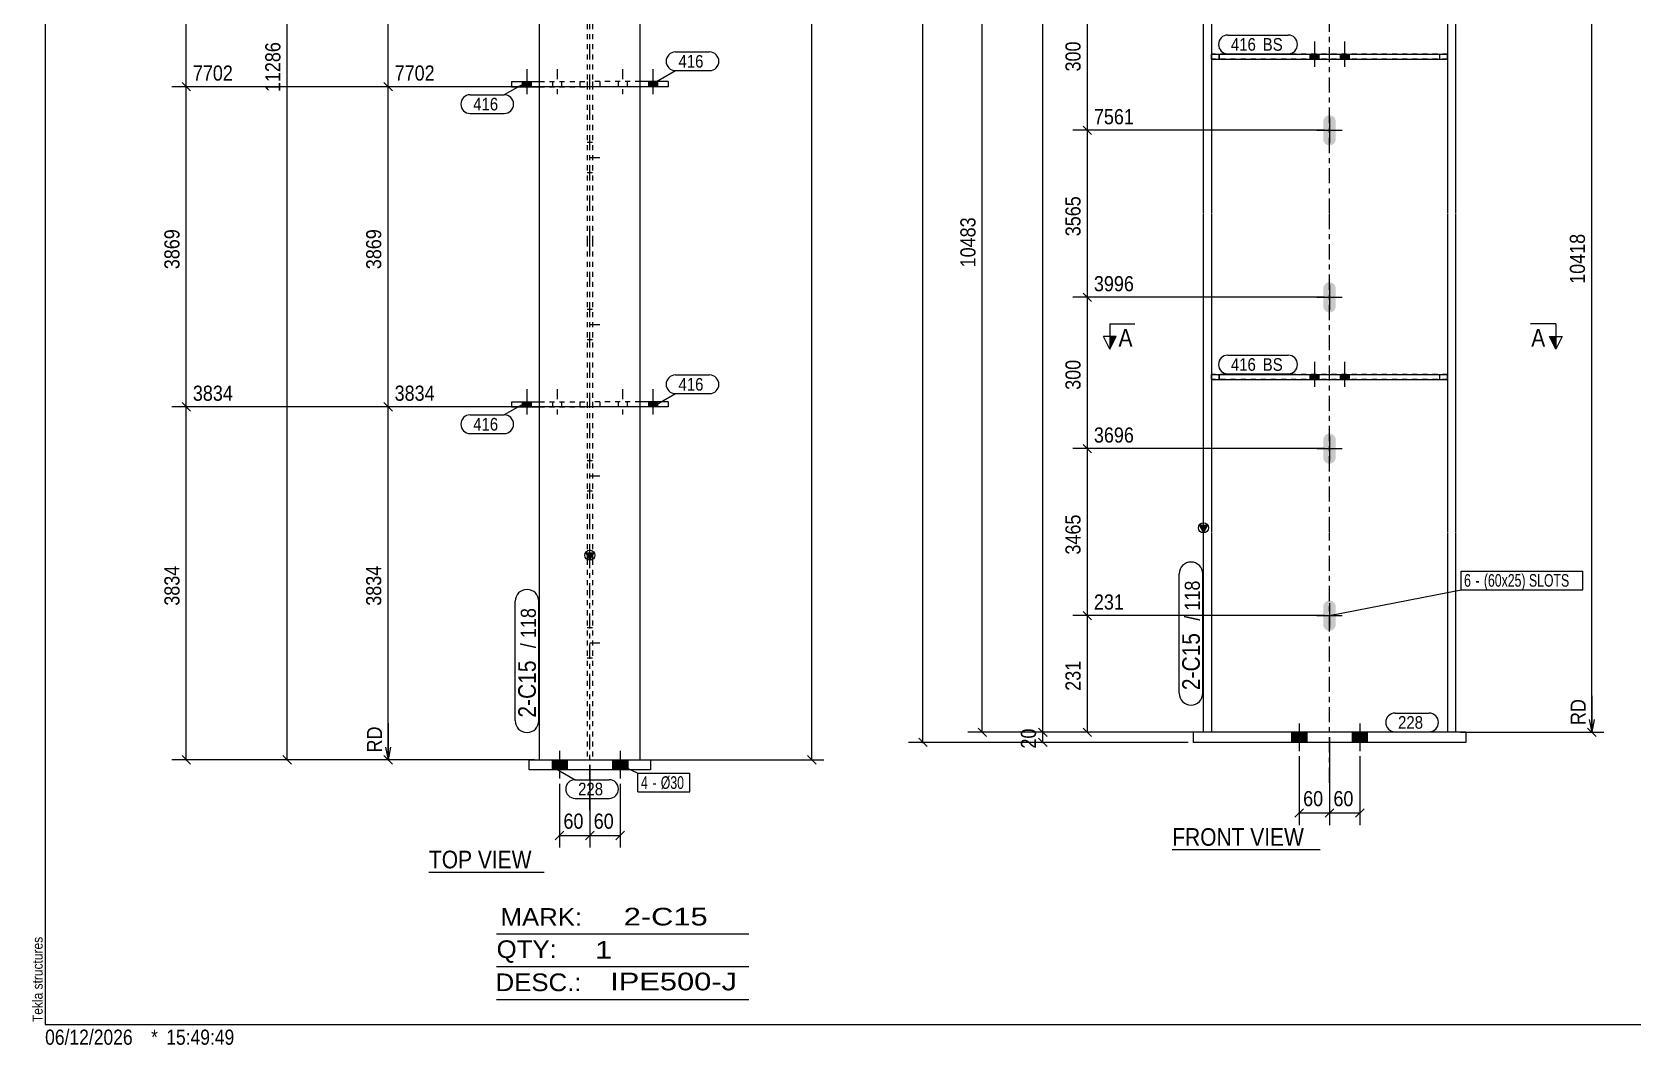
# Model space of a CAD drawing. Header units: millimetres. Extents: x 2 to 579, y 1 to 405.
# Drawn here: x 2.4 to 319.8, y 1 to 201.7 of the extents above; entities that cross this region are included whole.
import ezdxf

# ---------------------------------------------------------------- set-up
doc = ezdxf.new("R2010")
doc.units = ezdxf.units.MM
for name, pattern in [('XKITLINE00', [0]), ('XKITLINE01', [4, 1, -1, 1, -1]), ('XKITLINE02', [4, 2, -2]), ('XKITLINE03', [6, 3, -1, 1, -1])]:
    doc.linetypes.add(name, pattern=pattern)
for name, color, linetype, lineweight in [('Bolt', 3, 'Continuous', 0), ('BoltMark', 7, 'Continuous', 0), ('Dimensions', 7, 'Continuous', 0), ('DrawingSheet', 5, 'Continuous', 0), ('OtherObjectType', 7, 'Continuous', 0), ('Part', 2, 'Continuous', 0), ('PartMark', 7, 'Continuous', 0), ('Section', 6, 'Continuous', 0)]:
    doc.layers.add(name, color=color, linetype=linetype, lineweight=lineweight)
doc.styles.add('ARIAL', font='ARIAL.TTF')
doc.styles.add('ARIAL_NARROW', font='ARIALN.TTF')

# ---------------------------------------------------------------- blocks, each defined once
blk = doc.blocks.new('*A6')
at = {"layer": 'Bolt'}
for points in [[(259.61, 179.26), (259.13, 179.35), (258.73, 179.62), (258.46, 180.03), (258.36, 180.51), (258.36, 184.01), (258.46, 184.49), (258.73, 184.89), (259.13, 185.16), (259.61, 185.26), (260.09, 185.16), (260.49, 184.89), (260.77, 184.49), (260.86, 184.01), (260.86, 180.51), (260.77, 180.03), (260.49, 179.62), (260.09, 179.35)], [(259.61, 146.16), (259.13, 146.25), (258.73, 146.52), (258.46, 146.93), (258.36, 147.41), (258.36, 150.91), (258.46, 151.39), (258.73, 151.79), (259.13, 152.06), (259.61, 152.16), (260.09, 152.06), (260.49, 151.79), (260.77, 151.39), (260.86, 150.91), (260.86, 147.41), (260.77, 146.93), (260.49, 146.52), (260.09, 146.25)], [(259.61, 116.16), (259.13, 116.25), (258.73, 116.52), (258.46, 116.93), (258.36, 117.41), (258.36, 120.91), (258.46, 121.39), (258.73, 121.79), (259.13, 122.06), (259.61, 122.16), (260.09, 122.06), (260.49, 121.79), (260.77, 121.39), (260.86, 120.91), (260.86, 117.41), (260.77, 116.93), (260.49, 116.52), (260.09, 116.25)], [(259.61, 83.06), (259.13, 83.15), (258.73, 83.42), (258.46, 83.83), (258.36, 84.31), (258.36, 87.81), (258.46, 88.29), (258.73, 88.69), (259.13, 88.96), (259.61, 89.06), (260.09, 88.96), (260.49, 88.69), (260.77, 88.29), (260.86, 87.81), (260.86, 84.31), (260.77, 83.83), (260.49, 83.42), (260.09, 83.15)]]:
    blk.add_hatch(color=3, dxfattribs=at).paths.add_polyline_path(points, flags=17)
at = {"layer": 'Bolt', "color": 3, "linetype": 'XKITLINE00', "lineweight": 0}
for p, q in [((259.61, 184.76), (259.61, 179.76)), ((257.11, 182.26), (262.11, 182.26)), ((259.61, 151.66), (259.61, 146.66)), ((257.11, 149.16), (262.11, 149.16)), ((259.61, 121.66), (259.61, 116.66)), ((257.11, 119.16), (262.11, 119.16)), ((257.11, 86.06), (262.11, 86.06)), ((259.61, 88.56), (259.61, 83.56))]:
    blk.add_line(p, q, dxfattribs=at)
blk = doc.blocks.new('*A9')
at = {"layer": 'Bolt'}
for points in [[(255.11, 62.94), (255.11, 60.94), (252.11, 60.94), (252.11, 62.94)], [(255.11, 62.94), (255.11, 60.94), (252.11, 60.94), (252.11, 62.94)], [(267.11, 62.94), (267.11, 60.94), (264.11, 60.94), (264.11, 62.94)], [(267.11, 62.94), (267.11, 60.94), (264.11, 60.94), (264.11, 62.94)]]:
    blk.add_hatch(color=3, dxfattribs=at).paths.add_polyline_path(points, flags=17)
at = {"layer": 'Bolt', "color": 3, "linetype": 'XKITLINE00', "lineweight": 0}
for p, q in [((253.61, 64.69), (253.61, 59.19)), ((253.61, 64.69), (253.61, 59.19)), ((265.61, 64.69), (265.61, 59.19)), ((265.61, 64.69), (265.61, 59.19)), ((252.11, 62.94), (252.11, 60.94)), ((252.11, 62.94), (252.11, 60.94)), ((255.11, 62.94), (255.11, 60.94)), ((255.11, 62.94), (255.11, 60.94)), ((264.11, 62.94), (264.11, 60.94)), ((264.11, 62.94), (264.11, 60.94)), ((267.11, 62.94), (267.11, 60.94)), ((267.11, 62.94), (267.11, 60.94))]:
    blk.add_line(p, q, dxfattribs=at)
blk = doc.blocks.new('*A11')
at = {"layer": 'Bolt'}
for points in [[(255.71, 196.34), (255.71, 197.34), (257.51, 197.34), (257.51, 196.34)], [(255.71, 196.34), (255.71, 197.34), (257.51, 197.34), (257.51, 196.34)], [(261.71, 196.34), (261.71, 197.34), (263.51, 197.34), (263.51, 196.34)], [(261.71, 196.34), (261.71, 197.34), (263.51, 197.34), (263.51, 196.34)]]:
    blk.add_hatch(color=3, dxfattribs=at).paths.add_polyline_path(points, flags=17)
at = {"layer": 'Bolt', "color": 3, "linetype": 'XKITLINE00', "lineweight": 0}
for p, q in [((255.71, 197.34), (255.71, 196.34)), ((255.71, 197.34), (255.71, 196.34)), ((256.61, 199.84), (256.61, 194.84)), ((256.61, 199.84), (256.61, 194.84)), ((257.51, 197.34), (257.51, 196.34)), ((257.51, 197.34), (257.51, 196.34)), ((261.71, 197.34), (261.71, 196.34)), ((261.71, 197.34), (261.71, 196.34)), ((262.61, 199.84), (262.61, 194.84)), ((262.61, 199.84), (262.61, 194.84)), ((263.51, 197.34), (263.51, 196.34)), ((263.51, 197.34), (263.51, 196.34))]:
    blk.add_line(p, q, dxfattribs=at)
blk = doc.blocks.new('*A12')
at = {"layer": 'Bolt'}
for points in [[(255.71, 132.89), (255.71, 133.89), (257.51, 133.89), (257.51, 132.89)], [(255.71, 132.89), (255.71, 133.89), (257.51, 133.89), (257.51, 132.89)], [(261.71, 132.89), (261.71, 133.89), (263.51, 133.89), (263.51, 132.89)], [(261.71, 132.89), (261.71, 133.89), (263.51, 133.89), (263.51, 132.89)]]:
    blk.add_hatch(color=3, dxfattribs=at).paths.add_polyline_path(points, flags=17)
at = {"layer": 'Bolt', "color": 3, "linetype": 'XKITLINE00', "lineweight": 0}
for p, q in [((255.71, 133.89), (255.71, 132.89)), ((255.71, 133.89), (255.71, 132.89)), ((256.61, 136.39), (256.61, 131.39)), ((256.61, 136.39), (256.61, 131.39)), ((257.51, 133.89), (257.51, 132.89)), ((257.51, 133.89), (257.51, 132.89)), ((261.71, 133.89), (261.71, 132.89)), ((261.71, 133.89), (261.71, 132.89)), ((262.61, 136.39), (262.61, 131.39)), ((262.61, 136.39), (262.61, 131.39)), ((263.51, 133.89), (263.51, 132.89)), ((263.51, 133.89), (263.51, 132.89))]:
    blk.add_line(p, q, dxfattribs=at)
blk = doc.blocks.new('*A13')
at = {"layer": 'Bolt', "color": 3, "linetype": 'XKITLINE02', "lineweight": 0}
for p, q in [((255.71, 197.34), (255.71, 196.34)), ((255.71, 197.34), (255.71, 196.34)), ((256.61, 199.84), (256.61, 194.84)), ((256.61, 199.84), (256.61, 194.84)), ((257.51, 197.34), (257.51, 196.34)), ((257.51, 197.34), (257.51, 196.34)), ((261.71, 197.34), (261.71, 196.34)), ((261.71, 197.34), (261.71, 196.34)), ((262.61, 199.84), (262.61, 194.84)), ((262.61, 199.84), (262.61, 194.84)), ((263.51, 197.34), (263.51, 196.34)), ((263.51, 197.34), (263.51, 196.34))]:
    blk.add_line(p, q, dxfattribs=at)
blk = doc.blocks.new('*A14')
at = {"layer": 'Bolt', "color": 3, "linetype": 'XKITLINE02', "lineweight": 0}
for p, q in [((255.71, 133.89), (255.71, 132.89)), ((255.71, 133.89), (255.71, 132.89)), ((256.61, 136.39), (256.61, 131.39)), ((256.61, 136.39), (256.61, 131.39)), ((257.51, 133.89), (257.51, 132.89)), ((257.51, 133.89), (257.51, 132.89)), ((261.71, 133.89), (261.71, 132.89)), ((261.71, 133.89), (261.71, 132.89)), ((262.61, 136.39), (262.61, 131.39)), ((262.61, 136.39), (262.61, 131.39)), ((263.51, 133.89), (263.51, 132.89)), ((263.51, 133.89), (263.51, 132.89))]:
    blk.add_line(p, q, dxfattribs=at)
blk = doc.blocks.new('*A15')
at = {"layer": 'Part'}
blk.add_hatch(color=2, dxfattribs=at).paths.add_polyline_path([(233.81, 103.97), (235.41, 103.97), (234.61, 102.57)], flags=17)
at = {"layer": 'Part', "color": 2, "linetype": 'XKITLINE00', "lineweight": 0}
for p, q in [((234.61, 165.76), (234.61, 228.76)), ((236.21, 228.76), (236.21, 197.34)), ((283.01, 228.76), (283.01, 197.34)), ((284.61, 228.76), (284.61, 165.76)), ((236.21, 196.34), (236.21, 165.76)), ((283.01, 196.34), (283.01, 165.76)), ((234.61, 102.66), (234.61, 165.66)), ((236.21, 165.66), (236.21, 133.89)), ((283.01, 165.66), (283.01, 133.89)), ((284.61, 165.66), (284.61, 102.66)), ((236.21, 132.89), (236.21, 102.66)), ((283.01, 132.89), (283.01, 102.66)), ((234.61, 102.57), (233.81, 103.97)), ((233.81, 103.97), (235.41, 103.97)), ((235.41, 103.97), (234.61, 102.57)), ((234.61, 62.94), (234.61, 102.56)), ((236.21, 102.56), (236.21, 62.94)), ((283.01, 102.56), (283.01, 62.94)), ((284.61, 102.56), (284.61, 62.94))]:
    blk.add_line(p, q, dxfattribs=at)
at = {"layer": 'Part', "color": 7, "linetype": 'XKITLINE03', "lineweight": 0}
for p, q in [((259.61, 165.76), (259.61, 228.76)), ((259.61, 102.66), (259.61, 165.66)), ((259.61, 52.94), (259.61, 102.56))]:
    blk.add_line(p, q, dxfattribs=at)
at = {"layer": 'Part', "color": 7, "linetype": 'XKITLINE01', "lineweight": 0}
for p, q in [((236.21, 197.34), (236.21, 196.34)), ((283.01, 197.34), (283.01, 196.34)), ((236.21, 133.89), (236.21, 132.89)), ((283.01, 133.89), (283.01, 132.89)), ((284.61, 62.94), (234.61, 62.94))]:
    blk.add_line(p, q, dxfattribs=at)
at = {"layer": 'Part', "color": 2, "linetype": 'XKITLINE00', "lineweight": 0}
blk.add_circle((234.61, 103.47), 1, dxfattribs=at)
blk = doc.blocks.new('*A17')
at = {"layer": 'Part', "color": 2, "linetype": 'XKITLINE00', "lineweight": 0}
for p, q in [((286.61, 62.94), (232.61, 62.94)), ((232.61, 62.94), (232.61, 60.94)), ((286.61, 60.94), (232.61, 60.94)), ((286.61, 62.94), (286.61, 60.94))]:
    blk.add_line(p, q, dxfattribs=at)
blk = doc.blocks.new('*A26')
at = {"layer": 'Part', "color": 2, "linetype": 'XKITLINE00', "lineweight": 0}
for p, q in [((236.21, 197.34), (283.01, 197.34)), ((236.21, 197.34), (236.21, 196.34)), ((283.01, 196.34), (283.01, 197.34)), ((236.21, 196.34), (283.01, 196.34))]:
    blk.add_line(p, q, dxfattribs=at)
at = {"layer": 'Part', "color": 7, "linetype": 'XKITLINE01', "lineweight": 0}
for p, q in [((237.71, 196.34), (237.71, 197.34)), ((281.51, 196.34), (281.51, 197.34))]:
    blk.add_line(p, q, dxfattribs=at)
blk = doc.blocks.new('*A27')
at = {"layer": 'Part', "color": 2, "linetype": 'XKITLINE00', "lineweight": 0}
for p, q in [((236.21, 133.89), (283.01, 133.89)), ((236.21, 133.89), (236.21, 132.89)), ((283.01, 132.89), (283.01, 133.89)), ((236.21, 132.89), (283.01, 132.89))]:
    blk.add_line(p, q, dxfattribs=at)
at = {"layer": 'Part', "color": 7, "linetype": 'XKITLINE01', "lineweight": 0}
for p, q in [((237.71, 132.89), (237.71, 133.89)), ((281.51, 132.89), (281.51, 133.89))]:
    blk.add_line(p, q, dxfattribs=at)
blk = doc.blocks.new('*A28')
at = {"layer": 'Part', "color": 7, "linetype": 'XKITLINE01', "lineweight": 0}
for p, q in [((283.01, 197.34), (236.21, 197.34)), ((236.21, 196.34), (236.21, 197.34)), ((237.71, 197.34), (237.71, 196.34)), ((281.51, 196.34), (281.51, 197.34)), ((283.01, 197.34), (283.01, 196.34)), ((283.01, 196.34), (236.21, 196.34))]:
    blk.add_line(p, q, dxfattribs=at)
blk = doc.blocks.new('*A29')
at = {"layer": 'Part', "color": 7, "linetype": 'XKITLINE01', "lineweight": 0}
for p, q in [((283.01, 133.89), (236.21, 133.89)), ((236.21, 132.89), (236.21, 133.89)), ((237.71, 133.89), (237.71, 132.89)), ((281.51, 132.89), (281.51, 133.89)), ((283.01, 133.89), (283.01, 132.89)), ((283.01, 132.89), (236.21, 132.89))]:
    blk.add_line(p, q, dxfattribs=at)
blk = doc.blocks.new('*A30')
at = {"layer": 'Bolt', "color": 3, "linetype": 'XKITLINE02', "lineweight": 0}
for p, q in [((113.48, 179.82), (112.48, 179.82)), ((114.98, 176.82), (110.98, 176.82)), ((113.48, 173.82), (112.48, 173.82)), ((113.48, 146.72), (112.48, 146.72)), ((114.98, 143.72), (110.98, 143.72)), ((113.48, 140.72), (112.48, 140.72)), ((113.48, 116.72), (112.48, 116.72)), ((114.98, 113.72), (110.98, 113.72)), ((113.48, 110.72), (112.48, 110.72)), ((113.48, 83.62), (112.48, 83.62)), ((114.98, 80.62), (110.98, 80.62)), ((113.48, 77.62), (112.48, 77.62))]:
    blk.add_line(p, q, dxfattribs=at)
blk = doc.blocks.new('*A33')
at = {"layer": 'Bolt'}
for points in [[(108.48, 57.5), (108.48, 55.5), (105.48, 55.5), (105.48, 57.5)], [(108.48, 57.5), (108.48, 55.5), (105.48, 55.5), (105.48, 57.5)], [(120.48, 57.5), (120.48, 55.5), (117.48, 55.5), (117.48, 57.5)], [(120.48, 57.5), (120.48, 55.5), (117.48, 55.5), (117.48, 57.5)]]:
    blk.add_hatch(color=3, dxfattribs=at).paths.add_polyline_path(points, flags=17)
at = {"layer": 'Bolt', "color": 3, "linetype": 'XKITLINE00', "lineweight": 0}
for p, q in [((105.48, 57.5), (105.48, 55.5)), ((105.48, 57.5), (105.48, 55.5)), ((106.98, 59.25), (106.98, 53.75)), ((106.98, 59.25), (106.98, 53.75)), ((108.48, 57.5), (108.48, 55.5)), ((108.48, 57.5), (108.48, 55.5)), ((117.48, 57.5), (117.48, 55.5)), ((117.48, 57.5), (117.48, 55.5)), ((118.98, 59.25), (118.98, 53.75)), ((118.98, 59.25), (118.98, 53.75)), ((120.48, 57.5), (120.48, 55.5)), ((120.48, 57.5), (120.48, 55.5))]:
    blk.add_line(p, q, dxfattribs=at)
blk = doc.blocks.new('*A35')
at = {"layer": 'Bolt'}
blk.add_hatch(color=3, dxfattribs=at).paths.add_polyline_path([(126.38, 191.91), (126.38, 190.91), (124.58, 190.91), (124.58, 191.91)], flags=17)
blk.add_hatch(color=3, dxfattribs=at).paths.add_polyline_path([(126.38, 191.91), (126.38, 190.91), (124.58, 190.91), (124.58, 191.91)], flags=17)
at = {"layer": 'Bolt', "color": 3, "linetype": 'XKITLINE02', "lineweight": 0}
for p, q in [((119.48, 194.41), (119.48, 189.41)), ((119.48, 194.41), (119.48, 189.41)), ((118.58, 191.91), (118.58, 190.91)), ((118.58, 191.91), (118.58, 190.91)), ((120.38, 191.91), (120.38, 190.91)), ((120.38, 191.91), (120.38, 190.91))]:
    blk.add_line(p, q, dxfattribs=at)
at = {"layer": 'Bolt', "color": 3, "linetype": 'XKITLINE00', "lineweight": 0}
for p, q in [((125.48, 194.41), (125.48, 189.41)), ((125.48, 194.41), (125.48, 189.41)), ((124.58, 191.91), (124.58, 190.91)), ((124.58, 191.91), (124.58, 190.91)), ((126.38, 191.91), (126.38, 190.91)), ((126.38, 191.91), (126.38, 190.91))]:
    blk.add_line(p, q, dxfattribs=at)
blk = doc.blocks.new('*A36')
at = {"layer": 'Bolt'}
blk.add_hatch(color=3, dxfattribs=at).paths.add_polyline_path([(126.38, 128.45), (126.38, 127.45), (124.58, 127.45), (124.58, 128.45)], flags=17)
blk.add_hatch(color=3, dxfattribs=at).paths.add_polyline_path([(126.38, 128.45), (126.38, 127.45), (124.58, 127.45), (124.58, 128.45)], flags=17)
at = {"layer": 'Bolt', "color": 3, "linetype": 'XKITLINE02', "lineweight": 0}
for p, q in [((119.48, 130.95), (119.48, 125.95)), ((119.48, 130.95), (119.48, 125.95)), ((118.58, 128.45), (118.58, 127.45)), ((118.58, 128.45), (118.58, 127.45)), ((120.38, 128.45), (120.38, 127.45)), ((120.38, 128.45), (120.38, 127.45))]:
    blk.add_line(p, q, dxfattribs=at)
at = {"layer": 'Bolt', "color": 3, "linetype": 'XKITLINE00', "lineweight": 0}
for p, q in [((125.48, 130.95), (125.48, 125.95)), ((125.48, 130.95), (125.48, 125.95)), ((124.58, 128.45), (124.58, 127.45)), ((124.58, 128.45), (124.58, 127.45)), ((126.38, 128.45), (126.38, 127.45)), ((126.38, 128.45), (126.38, 127.45))]:
    blk.add_line(p, q, dxfattribs=at)
blk = doc.blocks.new('*A37')
at = {"layer": 'Bolt'}
blk.add_hatch(color=3, dxfattribs=at).paths.add_polyline_path([(99.58, 190.91), (99.58, 191.91), (101.38, 191.91), (101.38, 190.91)], flags=17)
blk.add_hatch(color=3, dxfattribs=at).paths.add_polyline_path([(99.58, 190.91), (99.58, 191.91), (101.38, 191.91), (101.38, 190.91)], flags=17)
at = {"layer": 'Bolt', "color": 3, "linetype": 'XKITLINE00', "lineweight": 0}
for p, q in [((100.48, 194.41), (100.48, 189.41)), ((100.48, 194.41), (100.48, 189.41)), ((99.58, 191.91), (99.58, 190.91)), ((99.58, 191.91), (99.58, 190.91)), ((101.38, 191.91), (101.38, 190.91)), ((101.38, 191.91), (101.38, 190.91))]:
    blk.add_line(p, q, dxfattribs=at)
at = {"layer": 'Bolt', "color": 3, "linetype": 'XKITLINE02', "lineweight": 0}
for p, q in [((106.48, 194.41), (106.48, 189.41)), ((106.48, 194.41), (106.48, 189.41)), ((105.58, 191.91), (105.58, 190.91)), ((105.58, 191.91), (105.58, 190.91)), ((107.38, 191.91), (107.38, 190.91)), ((107.38, 191.91), (107.38, 190.91))]:
    blk.add_line(p, q, dxfattribs=at)
blk = doc.blocks.new('*A38')
at = {"layer": 'Bolt'}
blk.add_hatch(color=3, dxfattribs=at).paths.add_polyline_path([(99.58, 127.45), (99.58, 128.45), (101.38, 128.45), (101.38, 127.45)], flags=17)
blk.add_hatch(color=3, dxfattribs=at).paths.add_polyline_path([(99.58, 127.45), (99.58, 128.45), (101.38, 128.45), (101.38, 127.45)], flags=17)
at = {"layer": 'Bolt', "color": 3, "linetype": 'XKITLINE00', "lineweight": 0}
for p, q in [((100.48, 130.95), (100.48, 125.95)), ((100.48, 130.95), (100.48, 125.95)), ((99.58, 128.45), (99.58, 127.45)), ((99.58, 128.45), (99.58, 127.45)), ((101.38, 128.45), (101.38, 127.45)), ((101.38, 128.45), (101.38, 127.45))]:
    blk.add_line(p, q, dxfattribs=at)
at = {"layer": 'Bolt', "color": 3, "linetype": 'XKITLINE02', "lineweight": 0}
for p, q in [((106.48, 130.95), (106.48, 125.95)), ((106.48, 130.95), (106.48, 125.95)), ((105.58, 128.45), (105.58, 127.45)), ((105.58, 128.45), (105.58, 127.45)), ((107.38, 128.45), (107.38, 127.45)), ((107.38, 128.45), (107.38, 127.45))]:
    blk.add_line(p, q, dxfattribs=at)
blk = doc.blocks.new('*A39')
at = {"layer": 'Part'}
blk.add_hatch(color=2, dxfattribs=at).paths.add_polyline_path([(112.18, 98.53), (113.78, 98.53), (112.98, 97.13)], flags=17)
at = {"layer": 'Part', "color": 2, "linetype": 'XKITLINE00', "lineweight": 0}
for p, q in [((102.98, 160.32), (102.98, 223.32)), ((122.98, 160.32), (122.98, 223.32)), ((102.98, 97.22), (102.98, 160.22)), ((122.98, 97.22), (122.98, 160.22)), ((112.98, 97.13), (112.18, 98.53)), ((112.18, 98.53), (113.78, 98.53)), ((113.78, 98.53), (112.98, 97.13)), ((102.98, 57.5), (102.98, 97.12)), ((122.98, 57.5), (122.98, 97.12))]:
    blk.add_line(p, q, dxfattribs=at)
at = {"layer": 'Part', "color": 7, "linetype": 'XKITLINE01', "lineweight": 0}
for p, q in [((112.48, 223.32), (112.48, 160.32)), ((113.48, 223.32), (113.48, 160.32)), ((112.48, 160.22), (112.48, 97.22)), ((113.48, 160.22), (113.48, 97.22)), ((112.48, 97.12), (112.48, 57.5)), ((113.48, 97.12), (113.48, 57.5)), ((102.98, 57.5), (122.98, 57.5))]:
    blk.add_line(p, q, dxfattribs=at)
at = {"layer": 'Part', "color": 7, "linetype": 'XKITLINE03', "lineweight": 0}
for p, q in [((112.98, 160.32), (112.98, 223.32)), ((112.98, 97.22), (112.98, 160.22)), ((112.98, 47.5), (112.98, 97.12))]:
    blk.add_line(p, q, dxfattribs=at)
at = {"layer": 'Part', "color": 2, "linetype": 'XKITLINE00', "lineweight": 0}
blk.add_circle((112.98, 98.03), 1, dxfattribs=at)
blk = doc.blocks.new('*A41')
at = {"layer": 'Part', "color": 2, "linetype": 'XKITLINE00', "lineweight": 0}
for p, q in [((100.98, 55.5), (100.98, 57.5)), ((100.98, 57.5), (124.98, 57.5)), ((124.98, 57.5), (124.98, 55.5)), ((124.98, 55.5), (100.98, 55.5))]:
    blk.add_line(p, q, dxfattribs=at)
blk = doc.blocks.new('*A50')
at = {"layer": 'Part', "color": 7, "linetype": 'XKITLINE01', "lineweight": 0}
for p, q in [((113.48, 191.91), (113.48, 190.91)), ((122.98, 191.91), (113.48, 191.91)), ((122.98, 190.91), (113.48, 190.91)), ((114.98, 191.91), (114.98, 190.91))]:
    blk.add_line(p, q, dxfattribs=at)
at = {"layer": 'Part', "color": 2, "linetype": 'XKITLINE00', "lineweight": 0}
for p, q in [((128.48, 191.91), (122.98, 191.91)), ((128.48, 190.91), (122.98, 190.91)), ((128.48, 191.91), (128.48, 190.91))]:
    blk.add_line(p, q, dxfattribs=at)
blk = doc.blocks.new('*A51')
at = {"layer": 'Part', "color": 7, "linetype": 'XKITLINE01', "lineweight": 0}
for p, q in [((113.48, 128.45), (113.48, 127.45)), ((122.98, 128.45), (113.48, 128.45)), ((122.98, 127.45), (113.48, 127.45)), ((114.98, 128.45), (114.98, 127.45))]:
    blk.add_line(p, q, dxfattribs=at)
at = {"layer": 'Part', "color": 2, "linetype": 'XKITLINE00', "lineweight": 0}
for p, q in [((128.48, 128.45), (122.98, 128.45)), ((128.48, 127.45), (122.98, 127.45)), ((128.48, 128.45), (128.48, 127.45))]:
    blk.add_line(p, q, dxfattribs=at)
blk = doc.blocks.new('*A52')
at = {"layer": 'Part', "color": 2, "linetype": 'XKITLINE00', "lineweight": 0}
for p, q in [((97.48, 191.91), (102.98, 191.91)), ((97.48, 191.91), (97.48, 190.91)), ((97.48, 190.91), (102.98, 190.91))]:
    blk.add_line(p, q, dxfattribs=at)
at = {"layer": 'Part', "color": 7, "linetype": 'XKITLINE01', "lineweight": 0}
for p, q in [((102.98, 191.91), (112.48, 191.91)), ((102.98, 190.91), (112.48, 190.91)), ((110.98, 191.91), (110.98, 190.91)), ((112.48, 191.91), (112.48, 190.91))]:
    blk.add_line(p, q, dxfattribs=at)
blk = doc.blocks.new('*A53')
at = {"layer": 'Part', "color": 2, "linetype": 'XKITLINE00', "lineweight": 0}
for p, q in [((97.48, 128.45), (102.98, 128.45)), ((97.48, 128.45), (97.48, 127.45)), ((97.48, 127.45), (102.98, 127.45))]:
    blk.add_line(p, q, dxfattribs=at)
at = {"layer": 'Part', "color": 7, "linetype": 'XKITLINE01', "lineweight": 0}
for p, q in [((102.98, 128.45), (112.48, 128.45)), ((102.98, 127.45), (112.48, 127.45)), ((110.98, 128.45), (110.98, 127.45)), ((112.48, 128.45), (112.48, 127.45))]:
    blk.add_line(p, q, dxfattribs=at)
blk = doc.blocks.new('*A70')
at = {"layer": 'DrawingSheet', "color": 5, "linetype": 'XKITLINE00', "lineweight": 0}
for p, q in [((5, 405), (5, 5)), ((5, 5), (579, 5))]:
    blk.add_line(p, q, dxfattribs=at)
at = {"layer": 'DrawingSheet', "color": 5, "style": 'ARIAL', "width": 0.85}
blk.add_text('Tekla structures', height=2, rotation=90, dxfattribs=at).set_placement((4.5, 5.5))
blk = doc.blocks.new('*A74')
at = {"layer": 'OtherObjectType', "color": 6, "linetype": 'XKITLINE00', "lineweight": 0}
for p, q in [((94.5, 23), (144.5, 23)), ((94.5, 16.5), (144.5, 16.5)), ((94.5, 10), (144.5, 10))]:
    blk.add_line(p, q, dxfattribs=at)
at = {"layer": 'OtherObjectType', "color": 6, "style": 'ARIAL_NARROW'}
for s, width, p in [('MARK:', 1.275, (95.27, 24.58)), ('2-C15', 1.525501, (119.69, 24.65)), ('QTY:', 1.275, (94.5, 18.19)), ('1', 1.525501, (113.99, 18.05)), ('DESC.:', 1.275, (94.29, 11.63)), ('IPE500-J', 1.525501, (117, 11.79))]:
    blk.add_text(s, height=3.5, dxfattribs=dict(at, width=width)).set_placement(p)
blk = doc.blocks.new('*A77')
at = {"layer": 'OtherObjectType', "color": 7, "style": 'ARIAL_NARROW', "width": 1.008832}
for s, p in [('06/12/2026', (4.99, 1)), ('*', (26, 1)), ('15:49:49', (29, 1))]:
    blk.add_text(s, height=3, dxfattribs=at).set_placement(p)
blk = doc.blocks.new('*A87')
at = {"layer": 'Dimensions', "color": 7, "linetype": 'XKITLINE00', "lineweight": 0}
for p, q in [((259.61, 61.94), (259.61, 44.54)), ((253.61, 58.19), (253.61, 44.54)), ((254.46, 47.78), (252.76, 46.09)), ((260.46, 47.78), (258.76, 46.09)), ((253.61, 46.94), (259.61, 46.94))]:
    blk.add_line(p, q, dxfattribs=at)
at = {"layer": 'Dimensions', "color": 3}
for p in [(253.61, 46.94), (259.61, 46.94)]:
    blk.add_point(p, dxfattribs=at)
at = {"layer": 'Dimensions', "color": 3, "style": 'ARIAL', "width": 0.85}
blk.add_text('60', height=3, dxfattribs=at).set_placement((254.39, 48.29))
blk = doc.blocks.new('*A88')
at = {"layer": 'Dimensions', "color": 7, "linetype": 'XKITLINE00', "lineweight": 0}
for p, q in [((259.61, 61.94), (259.61, 44.54)), ((265.61, 58.19), (265.61, 44.54)), ((260.46, 47.78), (258.76, 46.09)), ((266.46, 47.78), (264.76, 46.09)), ((259.61, 46.94), (265.61, 46.94))]:
    blk.add_line(p, q, dxfattribs=at)
at = {"layer": 'Dimensions', "color": 3}
for p in [(259.61, 46.94), (265.61, 46.94)]:
    blk.add_point(p, dxfattribs=at)
at = {"layer": 'Dimensions', "color": 3, "style": 'ARIAL', "width": 0.85}
blk.add_text('60', height=3, dxfattribs=at).set_placement((260.39, 48.29))
blk = doc.blocks.new('*A91')
at = {"layer": 'BoltMark', "color": 7, "linetype": 'XKITLINE00', "lineweight": 0}
for p, q in [((285.69, 94.9), (309.81, 94.9)), ((285.69, 91.2), (285.69, 94.9)), ((309.81, 91.2), (309.81, 94.9)), ((259.61, 86.06), (285.69, 91.2)), ((285.69, 91.2), (309.81, 91.2))]:
    blk.add_line(p, q, dxfattribs=at)
at = {"layer": 'BoltMark', "color": 3, "style": 'ARIAL_NARROW', "width": 0.85}
for s, p in [('6', (286.29, 91.8)), ('-', (288.56, 91.8)), ('(60x25) SLOTS', (290.22, 91.8))]:
    blk.add_text(s, height=2.5, dxfattribs=at).set_placement(p)
blk = doc.blocks.new('*A94')
at = {"layer": 'PartMark', "color": 7, "linetype": 'XKITLINE00', "lineweight": 0}
for p, q in [((272.6, 66.74), (279.36, 66.74)), ((272.6, 63.04), (279.36, 63.04))]:
    blk.add_line(p, q, dxfattribs=at)
for centre, start, end in [((272.6, 64.89), 90, 270), ((279.36, 64.89), 270, 90)]:
    blk.add_arc(centre, 1.85, start, end, dxfattribs=at)
at = {"layer": 'PartMark', "color": 3, "style": 'ARIAL', "width": 0.85}
blk.add_text('228', height=2.5, dxfattribs=at).set_placement((273.2, 63.64))
blk = doc.blocks.new('*A96')
at = {"layer": 'PartMark', "color": 7, "linetype": 'XKITLINE00', "lineweight": 0}
for p, q in [((229.81, 70.69), (229.81, 94.33)), ((234.51, 70.69), (234.51, 94.33))]:
    blk.add_line(p, q, dxfattribs=at)
for centre, start, end in [((232.16, 94.33), 0, 180), ((232.16, 70.69), 180, 0)]:
    blk.add_arc(centre, 2.35, start, end, dxfattribs=at)
at = {"layer": 'PartMark', "color": 3, "style": 'ARIAL', "width": 0.85}
for s, p in [('118', (233.91, 87.06)), ('/', (233.91, 85.05))]:
    blk.add_text(s, height=3, rotation=90.0002, dxfattribs=at).set_placement(p)
at = {"layer": 'PartMark', "color": 1, "style": 'ARIAL', "width": 0.85}
blk.add_text('2-C15', height=3.5, rotation=90.0002, dxfattribs=at).set_placement((233.91, 71.29))
blk = doc.blocks.new('*A97')
at = {"layer": 'PartMark', "color": 7, "linetype": 'XKITLINE00', "lineweight": 0}
for p, q in [((239.46, 201.14), (251.42, 201.14)), ((239.46, 197.44), (251.42, 197.44))]:
    blk.add_line(p, q, dxfattribs=at)
for centre, start, end in [((239.46, 199.29), 90, 270), ((251.42, 199.29), 270, 90)]:
    blk.add_arc(centre, 1.85, start, end, dxfattribs=at)
at = {"layer": 'PartMark', "color": 3, "style": 'ARIAL', "width": 0.85}
for s, p in [('416', (240.06, 198.04)), ('BS', (246.37, 198.04))]:
    blk.add_text(s, height=2.5, dxfattribs=at).set_placement(p)
blk = doc.blocks.new('*A98')
at = {"layer": 'PartMark', "color": 7, "linetype": 'XKITLINE00', "lineweight": 0}
for p, q in [((239.46, 137.69), (251.42, 137.69)), ((239.46, 133.99), (251.42, 133.99))]:
    blk.add_line(p, q, dxfattribs=at)
for centre, start, end in [((239.46, 135.84), 90, 270), ((251.42, 135.84), 270, 90)]:
    blk.add_arc(centre, 1.85, start, end, dxfattribs=at)
at = {"layer": 'PartMark', "color": 3, "style": 'ARIAL', "width": 0.85}
for s, p in [('416', (240.06, 134.59)), ('BS', (246.37, 134.59))]:
    blk.add_text(s, height=2.5, dxfattribs=at).set_placement(p)
blk = doc.blocks.new('*A101')
at = {"layer": 'Section'}
for points in [[(217.29, 141.39), (216.04, 138.89), (216.04, 141.39)], [(304.47, 141.39), (304.47, 138.89), (303.22, 141.39)]]:
    blk.add_hatch(color=3, dxfattribs=at).paths.add_polyline_path(points, flags=17)
at = {"layer": 'Section', "color": 1, "linetype": 'XKITLINE00', "lineweight": 0}
for p, q in [((216.04, 143.89), (221.04, 143.89)), ((216.04, 143.89), (216.04, 138.89)), ((304.47, 143.89), (299.47, 143.89)), ((304.47, 143.89), (304.47, 138.89))]:
    blk.add_line(p, q, dxfattribs=at)
at = {"layer": 'Section', "color": 3, "linetype": 'XKITLINE00', "lineweight": 0}
for p, q in [((216.04, 138.89), (214.79, 141.39)), ((217.29, 141.39), (214.79, 141.39)), ((216.04, 138.89), (217.29, 141.39)), ((303.22, 141.39), (305.72, 141.39)), ((304.47, 138.89), (303.22, 141.39)), ((305.72, 141.39), (304.47, 138.89))]:
    blk.add_line(p, q, dxfattribs=at)
at = {"layer": 'Section', "color": 7, "style": 'ARIAL', "width": 0.85}
for p in [(217.79, 139.39), (299.6, 139.39)]:
    blk.add_text('A', height=3.5, dxfattribs=at).set_placement(p)
blk = doc.blocks.new('*A104')
at = {"layer": 'OtherObjectType', "color": 7, "linetype": 'XKITLINE00', "lineweight": 0}
blk.add_line((228.44, 39.69), (257.74, 39.69), dxfattribs=at)
at = {"layer": 'OtherObjectType', "color": 7, "style": 'ARIAL', "width": 0.85}
blk.add_text('FRONT VIEW', height=3.5, dxfattribs=at).set_placement((228.44, 40.44))
blk = doc.blocks.new('*A105')
at = {"layer": 'Dimensions', "color": 7, "linetype": 'XKITLINE00', "lineweight": 0}
for p, q in [((179.02, 60.94), (179.02, 380.39)), ((231.61, 60.94), (176.17, 60.94)), ((178.17, 61.78), (179.87, 60.09))]:
    blk.add_line(p, q, dxfattribs=at)
at = {"layer": 'Dimensions', "color": 3}
blk.add_point((179.02, 60.94), dxfattribs=at)
blk = doc.blocks.new('*A106')
at = {"layer": 'Dimensions', "color": 7, "linetype": 'XKITLINE00', "lineweight": 0}
for p, q in [((201.94, 63.78), (203.63, 62.09)), ((233.61, 62.94), (199.93, 62.94)), ((231.61, 60.94), (199.93, 60.94)), ((201.94, 61.78), (203.63, 60.09)), ((202.78, 60.94), (202.78, 62.94))]:
    blk.add_line(p, q, dxfattribs=at)
at = {"layer": 'Dimensions', "color": 3}
for p in [(202.78, 62.94), (202.78, 60.94)]:
    blk.add_point(p, dxfattribs=at)
at = {"layer": 'Dimensions', "color": 3, "style": 'ARIAL', "width": 0.85}
blk.add_text('20', height=3, rotation=90.0002, dxfattribs=at).set_placement((201.43, 59.71))
blk = doc.blocks.new('*A107')
at = {"layer": 'Dimensions', "color": 7, "linetype": 'XKITLINE00', "lineweight": 0}
for p, q in [((202.78, 62.94), (202.78, 380.39)), ((201.94, 63.78), (203.63, 62.09)), ((233.61, 62.94), (199.93, 62.94))]:
    blk.add_line(p, q, dxfattribs=at)
at = {"layer": 'Dimensions', "color": 3}
blk.add_point((202.78, 62.94), dxfattribs=at)
blk = doc.blocks.new('*A108')
at = {"layer": 'Dimensions', "color": 7, "linetype": 'XKITLINE00', "lineweight": 0}
for p, q in [((235.31, 258.38), (187.93, 258.38)), ((189.94, 259.23), (191.63, 257.54)), ((190.78, 62.94), (190.78, 258.38)), ((189.94, 63.78), (191.63, 62.09)), ((233.61, 62.94), (187.93, 62.94))]:
    blk.add_line(p, q, dxfattribs=at)
at = {"layer": 'Dimensions', "color": 3}
for p in [(190.78, 258.38), (190.78, 62.94)]:
    blk.add_point(p, dxfattribs=at)
at = {"layer": 'Dimensions', "color": 3, "style": 'ARIAL', "width": 0.85}
blk.add_text('10483', height=3, dxfattribs=at).set_placement((192.08, 259.58))
blk.add_text('10483', height=3, rotation=90.0002, dxfattribs=at).set_placement((189.43, 155.1))
blk = doc.blocks.new('*A111')
at = {"layer": 'Dimensions', "color": 7, "linetype": 'XKITLINE00', "lineweight": 0}
for p, q in [((258.61, 86.06), (208.76, 86.06)), ((210.76, 86.91), (212.46, 85.21)), ((211.61, 62.94), (211.61, 86.06)), ((210.76, 63.78), (212.46, 62.09)), ((233.61, 62.94), (208.76, 62.94))]:
    blk.add_line(p, q, dxfattribs=at)
at = {"layer": 'Dimensions', "color": 3}
for p in [(211.61, 86.06), (211.61, 62.94)]:
    blk.add_point(p, dxfattribs=at)
at = {"layer": 'Dimensions', "color": 3, "style": 'ARIAL', "width": 0.85}
blk.add_text('231', height=3, dxfattribs=at).set_placement((212.91, 87.26))
blk.add_text('231', height=3, rotation=90.0002, dxfattribs=at).set_placement((210.26, 71.16))
blk = doc.blocks.new('*A112')
at = {"layer": 'Dimensions', "color": 7, "linetype": 'XKITLINE00', "lineweight": 0}
for p, q in [((258.61, 119.16), (208.76, 119.16)), ((210.76, 120.01), (212.46, 118.31)), ((211.61, 86.06), (211.61, 119.16)), ((258.61, 86.06), (208.76, 86.06)), ((210.76, 86.91), (212.46, 85.21))]:
    blk.add_line(p, q, dxfattribs=at)
at = {"layer": 'Dimensions', "color": 3}
for p in [(211.61, 119.16), (211.61, 86.06)]:
    blk.add_point(p, dxfattribs=at)
at = {"layer": 'Dimensions', "color": 3, "style": 'ARIAL', "width": 0.85}
blk.add_text('3696', height=3, dxfattribs=at).set_placement((212.91, 120.36))
blk.add_text('3465', height=3, rotation=90.0002, dxfattribs=at).set_placement((210.26, 98.16))
blk = doc.blocks.new('*A113')
at = {"layer": 'Dimensions', "color": 7, "linetype": 'XKITLINE00', "lineweight": 0}
for p, q in [((210.76, 150.01), (212.46, 148.31)), ((258.61, 149.16), (208.76, 149.16)), ((211.61, 119.16), (211.61, 149.16)), ((258.61, 119.16), (208.76, 119.16)), ((210.76, 120.01), (212.46, 118.31))]:
    blk.add_line(p, q, dxfattribs=at)
at = {"layer": 'Dimensions', "color": 3}
for p in [(211.61, 149.16), (211.61, 119.16)]:
    blk.add_point(p, dxfattribs=at)
at = {"layer": 'Dimensions', "color": 3, "style": 'ARIAL', "width": 0.85}
blk.add_text('3996', height=3, dxfattribs=at).set_placement((212.91, 150.36))
blk.add_text('300', height=3, rotation=90.0002, dxfattribs=at).set_placement((210.26, 130.82))
blk = doc.blocks.new('*A114')
at = {"layer": 'Dimensions', "color": 7, "linetype": 'XKITLINE00', "lineweight": 0}
for p, q in [((258.61, 182.26), (208.76, 182.26)), ((210.76, 183.11), (212.46, 181.41)), ((211.61, 149.16), (211.61, 182.26)), ((210.76, 150.01), (212.46, 148.31)), ((258.61, 149.16), (208.76, 149.16))]:
    blk.add_line(p, q, dxfattribs=at)
at = {"layer": 'Dimensions', "color": 3}
for p in [(211.61, 182.26), (211.61, 149.16)]:
    blk.add_point(p, dxfattribs=at)
at = {"layer": 'Dimensions', "color": 3, "style": 'ARIAL', "width": 0.85}
blk.add_text('7561', height=3, dxfattribs=at).set_placement((212.91, 183.46))
blk.add_text('3565', height=3, rotation=90.0002, dxfattribs=at).set_placement((210.26, 161.26))
blk = doc.blocks.new('*A115')
at = {"layer": 'Dimensions', "color": 7, "linetype": 'XKITLINE00', "lineweight": 0}
for p, q in [((210.76, 213.11), (212.46, 211.41)), ((258.61, 212.26), (208.76, 212.26)), ((211.61, 182.26), (211.61, 212.26)), ((258.61, 182.26), (208.76, 182.26)), ((210.76, 183.11), (212.46, 181.41))]:
    blk.add_line(p, q, dxfattribs=at)
at = {"layer": 'Dimensions', "color": 3}
for p in [(211.61, 212.26), (211.61, 182.26)]:
    blk.add_point(p, dxfattribs=at)
at = {"layer": 'Dimensions', "color": 3, "style": 'ARIAL', "width": 0.85}
blk.add_text('7861', height=3, dxfattribs=at).set_placement((212.91, 213.46))
blk.add_text('300', height=3, rotation=90.0002, dxfattribs=at).set_placement((210.26, 193.92))
blk = doc.blocks.new('*A117')
at = {"layer": 'Dimensions', "color": 7, "linetype": 'XKITLINE00', "lineweight": 0}
for p, q in [((290.56, 251.86), (314.01, 251.86)), ((310.76, 252.71), (312.46, 251.01)), ((311.61, 62.94), (311.61, 251.86)), ((311.61, 70.16), (311.61, 62.94)), ((310.76, 63.78), (312.46, 62.09)), ((311.11, 65.44), (311.61, 62.94)), ((312.11, 65.44), (311.61, 62.94)), ((285.61, 62.94), (314.01, 62.94)), ((285.61, 62.94), (314.01, 62.94))]:
    blk.add_line(p, q, dxfattribs=at)
at = {"layer": 'Dimensions', "color": 3}
for p in [(311.61, 251.86), (311.61, 62.94)]:
    blk.add_point(p, dxfattribs=at)
at = {"layer": 'Dimensions', "color": 7}
blk.add_point((311.61, 62.94), dxfattribs=at)
at = {"layer": 'Dimensions', "color": 3, "style": 'ARIAL', "width": 0.85}
blk.add_text('10418', height=3, dxfattribs=at).set_placement((294.68, 253.06))
for s, p in [('10418', (310.26, 151.83)), ('RD', (310.41, 64.38))]:
    blk.add_text(s, height=3, rotation=90.0002, dxfattribs=at).set_placement(p)
blk = doc.blocks.new('*A120')
at = {"layer": 'Dimensions', "color": 7, "linetype": 'XKITLINE00', "lineweight": 0}
for p, q in [((156.98, 57.5), (156.98, 361.71)), ((123.98, 57.5), (159.38, 57.5)), ((156.13, 58.35), (157.83, 56.65))]:
    blk.add_line(p, q, dxfattribs=at)
at = {"layer": 'Dimensions', "color": 3}
blk.add_point((156.98, 57.5), dxfattribs=at)
blk = doc.blocks.new('*A121')
at = {"layer": 'Dimensions', "color": 7, "linetype": 'XKITLINE00', "lineweight": 0}
for p, q in [((127.48, 190.91), (30.13, 190.91)), ((32.13, 191.76), (33.83, 190.06)), ((32.98, 127.45), (32.98, 190.91)), ((127.48, 127.45), (30.13, 127.45)), ((32.13, 128.3), (33.83, 126.61))]:
    blk.add_line(p, q, dxfattribs=at)
at = {"layer": 'Dimensions', "color": 3}
for p in [(32.98, 190.91), (32.98, 127.45)]:
    blk.add_point(p, dxfattribs=at)
at = {"layer": 'Dimensions', "color": 3, "style": 'ARIAL', "width": 0.85}
blk.add_text('7702', height=3, dxfattribs=at).set_placement((34.28, 192.11))
blk.add_text('3869', height=3, rotation=90.0002, dxfattribs=at).set_placement((31.63, 154.73))
blk = doc.blocks.new('*A122')
at = {"layer": 'Dimensions', "color": 7, "linetype": 'XKITLINE00', "lineweight": 0}
for p, q in [((101.98, 374.95), (30.13, 374.95)), ((32.13, 375.8), (33.83, 374.1)), ((32.98, 190.91), (32.98, 374.95)), ((127.48, 190.91), (30.13, 190.91)), ((32.13, 191.76), (33.83, 190.06))]:
    blk.add_line(p, q, dxfattribs=at)
at = {"layer": 'Dimensions', "color": 3}
for p in [(32.98, 374.95), (32.98, 190.91)]:
    blk.add_point(p, dxfattribs=at)
at = {"layer": 'Dimensions', "color": 3, "style": 'ARIAL', "width": 0.85}
blk.add_text('11703', height=3, dxfattribs=at).set_placement((34.28, 376.15))
blk.add_text('4001', height=3, rotation=90.0002, dxfattribs=at).set_placement((31.63, 278.48))
blk = doc.blocks.new('*A123')
at = {"layer": 'Dimensions', "color": 7, "linetype": 'XKITLINE00', "lineweight": 0}
for p, q in [((52.98, 57.5), (52.98, 333.28)), ((101.98, 57.5), (50.13, 57.5)), ((52.13, 58.35), (53.83, 56.65))]:
    blk.add_line(p, q, dxfattribs=at)
at = {"layer": 'Dimensions', "color": 3}
blk.add_point((52.98, 57.5), dxfattribs=at)
at = {"layer": 'Dimensions', "color": 3, "style": 'ARIAL', "width": 0.85}
blk.add_text('11286', height=3, rotation=90.0002, dxfattribs=at).set_placement((51.63, 189.83))
blk = doc.blocks.new('*A127')
at = {"layer": 'Dimensions', "color": 7, "linetype": 'XKITLINE00', "lineweight": 0}
for p, q in [((127.48, 127.45), (70.13, 127.45)), ((72.13, 128.3), (73.83, 126.61)), ((72.98, 57.5), (72.98, 127.45)), ((72.98, 64.72), (72.98, 57.5)), ((101.98, 57.5), (68.48, 57.5)), ((101.98, 57.5), (70.13, 57.5)), ((72.13, 58.35), (73.83, 56.65)), ((72.48, 60), (72.98, 57.5)), ((73.48, 60), (72.98, 57.5))]:
    blk.add_line(p, q, dxfattribs=at)
at = {"layer": 'Dimensions', "color": 3}
for p in [(72.98, 127.45), (72.98, 57.5)]:
    blk.add_point(p, dxfattribs=at)
at = {"layer": 'Dimensions', "color": 7}
blk.add_point((72.98, 57.5), dxfattribs=at)
at = {"layer": 'Dimensions', "color": 3, "style": 'ARIAL', "width": 0.85}
blk.add_text('3834', height=3, dxfattribs=at).set_placement((74.28, 128.65))
for s, p in [('3834', (71.63, 88.03)), ('RD', (71.78, 58.94))]:
    blk.add_text(s, height=3, rotation=90.0002, dxfattribs=at).set_placement(p)
blk = doc.blocks.new('*A128')
at = {"layer": 'Dimensions', "color": 7, "linetype": 'XKITLINE00', "lineweight": 0}
for p, q in [((127.48, 190.91), (70.13, 190.91)), ((72.13, 191.76), (73.83, 190.06)), ((72.98, 127.45), (72.98, 190.91)), ((127.48, 127.45), (70.13, 127.45)), ((72.13, 128.3), (73.83, 126.61))]:
    blk.add_line(p, q, dxfattribs=at)
at = {"layer": 'Dimensions', "color": 3}
for p in [(72.98, 190.91), (72.98, 127.45)]:
    blk.add_point(p, dxfattribs=at)
at = {"layer": 'Dimensions', "color": 3, "style": 'ARIAL', "width": 0.85}
blk.add_text('7702', height=3, dxfattribs=at).set_placement((74.28, 192.11))
blk.add_text('3869', height=3, rotation=90.0002, dxfattribs=at).set_placement((71.63, 154.73))
blk = doc.blocks.new('*A129')
at = {"layer": 'Dimensions', "color": 7, "linetype": 'XKITLINE00', "lineweight": 0}
for p, q in [((102.48, 252.95), (70.13, 252.95)), ((72.13, 253.8), (73.83, 252.1)), ((72.98, 190.91), (72.98, 252.95)), ((127.48, 190.91), (70.13, 190.91)), ((72.13, 191.76), (73.83, 190.06))]:
    blk.add_line(p, q, dxfattribs=at)
at = {"layer": 'Dimensions', "color": 3}
for p in [(72.98, 252.95), (72.98, 190.91)]:
    blk.add_point(p, dxfattribs=at)
at = {"layer": 'Dimensions', "color": 3, "style": 'ARIAL', "width": 0.85}
blk.add_text('10483', height=3, dxfattribs=at).set_placement((74.28, 254.15))
blk.add_text('2781', height=3, rotation=90.0002, dxfattribs=at).set_placement((71.63, 217.48))
blk = doc.blocks.new('*A134')
at = {"layer": 'BoltMark', "color": 7, "linetype": 'XKITLINE00', "lineweight": 0}
for p, q in [((118.98, 56.5), (122.51, 54.82)), ((122.51, 54.82), (132.81, 54.82)), ((122.51, 51.12), (122.51, 54.82)), ((132.81, 51.12), (132.81, 54.82)), ((122.51, 51.12), (132.81, 51.12))]:
    blk.add_line(p, q, dxfattribs=at)
at = {"layer": 'BoltMark', "color": 3, "style": 'ARIAL_NARROW', "width": 0.85}
for s, p in [('4', (123.11, 51.72)), ('Ø30', (127.04, 51.72)), ('-', (125.38, 51.72))]:
    blk.add_text(s, height=2.5, dxfattribs=at).set_placement(p)
blk = doc.blocks.new('*A135')
at = {"layer": 'PartMark', "color": 7, "linetype": 'XKITLINE00', "lineweight": 0}
for p, q in [((100.25, 128.24), (96.01, 125.85)), ((89.25, 125.85), (96.01, 125.85)), ((89.25, 122.15), (96.01, 122.15))]:
    blk.add_line(p, q, dxfattribs=at)
for centre, start, end in [((89.25, 124), 90, 270), ((96.01, 124), 270, 90)]:
    blk.add_arc(centre, 1.85, start, end, dxfattribs=at)
at = {"layer": 'PartMark', "color": 3, "style": 'ARIAL', "width": 0.85}
blk.add_text('416', height=2.5, dxfattribs=at).set_placement((89.85, 122.75))
blk = doc.blocks.new('*A136')
at = {"layer": 'PartMark', "color": 7, "linetype": 'XKITLINE00', "lineweight": 0}
for p, q in [((100.25, 191.7), (96.01, 189.3)), ((89.25, 189.3), (96.01, 189.3)), ((89.25, 185.6), (96.01, 185.6))]:
    blk.add_line(p, q, dxfattribs=at)
for centre, start, end in [((89.25, 187.45), 90, 270), ((96.01, 187.45), 270, 90)]:
    blk.add_arc(centre, 1.85, start, end, dxfattribs=at)
at = {"layer": 'PartMark', "color": 3, "style": 'ARIAL', "width": 0.85}
blk.add_text('416', height=2.5, dxfattribs=at).set_placement((89.85, 186.2))
blk = doc.blocks.new('*A137')
at = {"layer": 'PartMark', "color": 7, "linetype": 'XKITLINE00', "lineweight": 0}
for p, q in [((129.95, 133.76), (136.71, 133.76)), ((125.7, 127.67), (129.95, 130.06)), ((129.95, 130.06), (136.71, 130.06))]:
    blk.add_line(p, q, dxfattribs=at)
for centre, start, end in [((129.95, 131.91), 90, 270), ((136.71, 131.91), 270, 90)]:
    blk.add_arc(centre, 1.85, start, end, dxfattribs=at)
at = {"layer": 'PartMark', "color": 3, "style": 'ARIAL', "width": 0.85}
blk.add_text('416', height=2.5, dxfattribs=at).set_placement((130.55, 130.66))
blk = doc.blocks.new('*A138')
at = {"layer": 'PartMark', "color": 7, "linetype": 'XKITLINE00', "lineweight": 0}
for p, q in [((129.95, 197.79), (136.71, 197.79)), ((125.7, 191.7), (129.95, 194.09)), ((129.95, 194.09), (136.71, 194.09))]:
    blk.add_line(p, q, dxfattribs=at)
for centre, start, end in [((129.95, 195.94), 90, 270), ((136.71, 195.94), 270, 90)]:
    blk.add_arc(centre, 1.85, start, end, dxfattribs=at)
at = {"layer": 'PartMark', "color": 3, "style": 'ARIAL', "width": 0.85}
blk.add_text('416', height=2.5, dxfattribs=at).set_placement((130.55, 194.69))
blk = doc.blocks.new('*A140')
at = {"layer": 'PartMark', "color": 7, "linetype": 'XKITLINE00', "lineweight": 0}
for p, q in [((105.81, 55.93), (110.05, 53.54)), ((110.05, 53.54), (116.81, 53.54)), ((110.05, 49.84), (116.81, 49.84))]:
    blk.add_line(p, q, dxfattribs=at)
for centre, start, end in [((110.05, 51.69), 90, 270), ((116.81, 51.69), 270, 90)]:
    blk.add_arc(centre, 1.85, start, end, dxfattribs=at)
at = {"layer": 'PartMark', "color": 3, "style": 'ARIAL', "width": 0.85}
blk.add_text('228', height=2.5, dxfattribs=at).set_placement((110.65, 50.44))
blk = doc.blocks.new('*A142')
at = {"layer": 'PartMark', "color": 7, "linetype": 'XKITLINE00', "lineweight": 0}
for p, q in [((98.18, 65.25), (98.18, 88.9)), ((102.88, 65.25), (102.88, 88.9))]:
    blk.add_line(p, q, dxfattribs=at)
for centre, start, end in [((100.53, 88.9), 0, 180), ((100.53, 65.25), 180, 0)]:
    blk.add_arc(centre, 2.35, start, end, dxfattribs=at)
at = {"layer": 'PartMark', "color": 3, "style": 'ARIAL', "width": 0.85}
for s, p in [('118', (102.28, 81.62)), ('/', (102.28, 79.61))]:
    blk.add_text(s, height=3, rotation=90.0002, dxfattribs=at).set_placement(p)
at = {"layer": 'PartMark', "color": 1, "style": 'ARIAL', "width": 0.85}
blk.add_text('2-C15', height=3.5, rotation=90.0002, dxfattribs=at).set_placement((102.28, 65.85))
blk = doc.blocks.new('*A145')
at = {"layer": 'OtherObjectType', "color": 7, "linetype": 'XKITLINE00', "lineweight": 0}
blk.add_line((81.09, 35.22), (103.91, 35.22), dxfattribs=at)
at = {"layer": 'OtherObjectType', "color": 7, "style": 'ARIAL', "width": 0.85}
blk.add_text('TOP VIEW', height=3.5, dxfattribs=at).set_placement((81.09, 35.97))
blk = doc.blocks.new('*A146')
at = {"layer": 'Dimensions', "color": 7, "linetype": 'XKITLINE00', "lineweight": 0}
for p, q in [((112.98, 56.5), (112.98, 40.07)), ((106.98, 52.75), (106.98, 40.07)), ((107.83, 43.31), (106.13, 41.62)), ((106.98, 42.47), (112.98, 42.47)), ((113.83, 43.31), (112.13, 41.62))]:
    blk.add_line(p, q, dxfattribs=at)
at = {"layer": 'Dimensions', "color": 3}
for p in [(106.98, 42.47), (112.98, 42.47)]:
    blk.add_point(p, dxfattribs=at)
at = {"layer": 'Dimensions', "color": 3, "style": 'ARIAL', "width": 0.85}
blk.add_text('60', height=3, dxfattribs=at).set_placement((107.75, 43.82))
blk = doc.blocks.new('*A147')
at = {"layer": 'Dimensions', "color": 7, "linetype": 'XKITLINE00', "lineweight": 0}
for p, q in [((112.98, 56.5), (112.98, 40.07)), ((118.98, 52.75), (118.98, 40.07)), ((113.83, 43.31), (112.13, 41.62)), ((112.98, 42.47), (118.98, 42.47)), ((119.83, 43.31), (118.13, 41.62))]:
    blk.add_line(p, q, dxfattribs=at)
at = {"layer": 'Dimensions', "color": 3}
for p in [(112.98, 42.47), (118.98, 42.47)]:
    blk.add_point(p, dxfattribs=at)
at = {"layer": 'Dimensions', "color": 3, "style": 'ARIAL', "width": 0.85}
blk.add_text('60', height=3, dxfattribs=at).set_placement((113.75, 43.82))
blk = doc.blocks.new('*A148')
at = {"layer": 'Dimensions', "color": 7, "linetype": 'XKITLINE00', "lineweight": 0}
for p, q in [((127.48, 127.45), (30.13, 127.45)), ((32.13, 128.3), (33.83, 126.61)), ((32.98, 57.5), (32.98, 127.45)), ((101.98, 57.5), (30.13, 57.5)), ((32.13, 58.35), (33.83, 56.65))]:
    blk.add_line(p, q, dxfattribs=at)
at = {"layer": 'Dimensions', "color": 3}
for p in [(32.98, 127.45), (32.98, 57.5)]:
    blk.add_point(p, dxfattribs=at)
at = {"layer": 'Dimensions', "color": 3, "style": 'ARIAL', "width": 0.85}
blk.add_text('3834', height=3, dxfattribs=at).set_placement((34.28, 128.65))
blk.add_text('3834', height=3, rotation=90.0002, dxfattribs=at).set_placement((31.63, 88.03))

msp = doc.modelspace()

# ---------------------------------------------------------------- block references
at = {"lineweight": 0}
for name in ['*A70', '*A105', '*A107', '*A122', '*A120', '*A6', '*A30', '*A123', '*A108', '*A129', '*A117', '*A115', '*A97', '*A138', '*A26', '*A28', '*A11', '*A13', '*A121', '*A128', '*A37', '*A35', '*A136', '*A52', '*A50', '*A114', '*A113', '*A101', '*A98', '*A137', '*A27', '*A29', '*A12', '*A14', '*A148', '*A127', '*A38', '*A36', '*A135', '*A53', '*A51', '*A112', '*A96', '*A91', '*A142', '*A111', '*A94', '*A106', '*A9', '*A17', '*A87', '*A88', '*A41', '*A33', '*A140', '*A146', '*A147', '*A134', '*A104', '*A145', '*A74', '*A77']:
    msp.add_blockref(name, (0, 0), dxfattribs=at)
at = {"layer": 'Part', "lineweight": 0}
for name in ['*A15', '*A39']:
    msp.add_blockref(name, (0, 0), dxfattribs=at)

doc.saveas('drawing.dxf')
